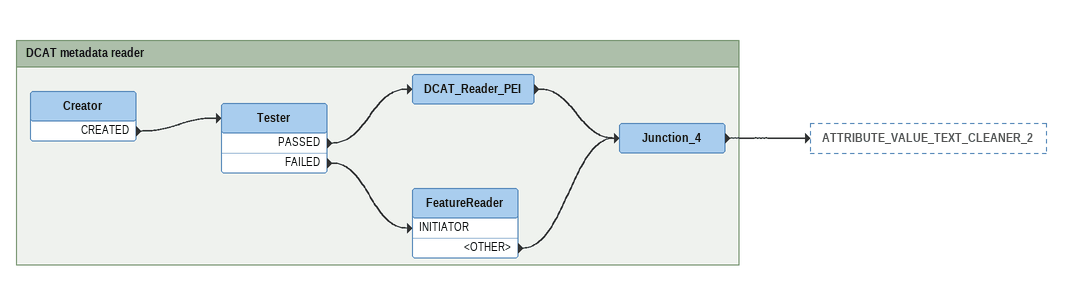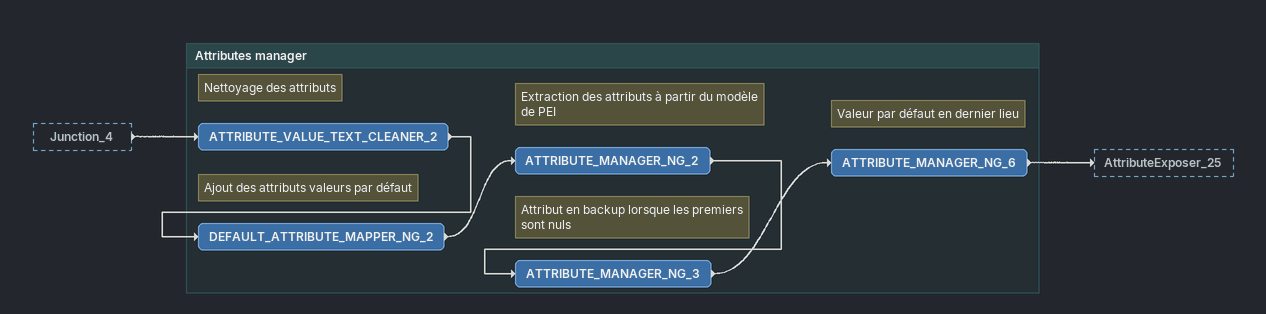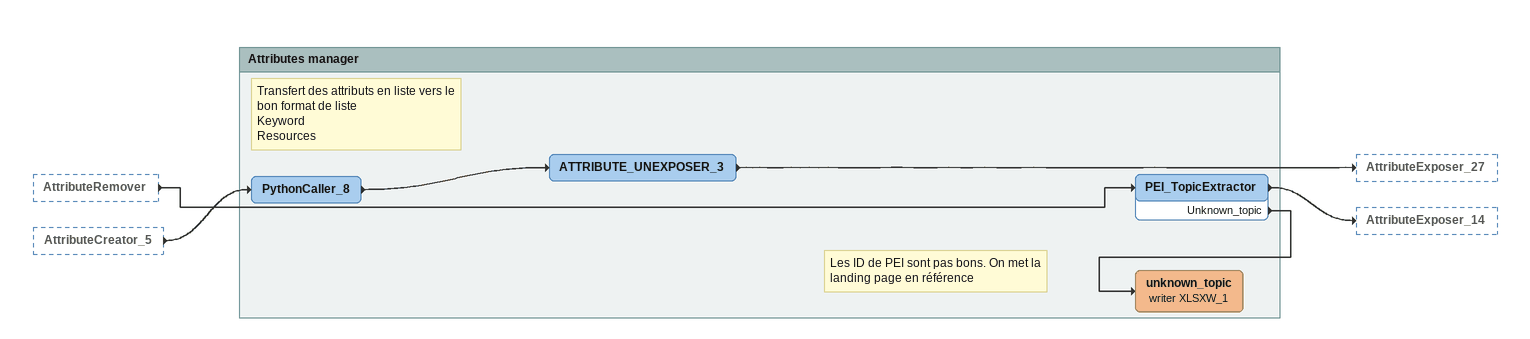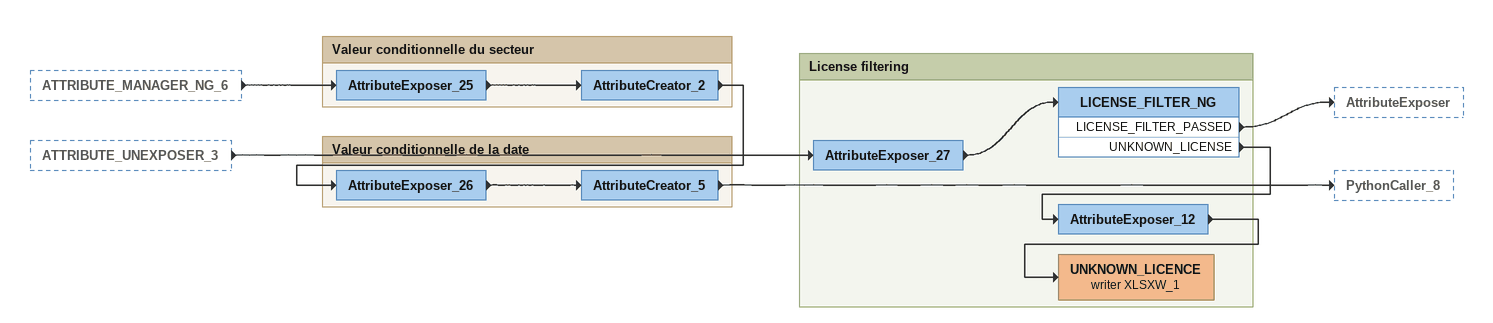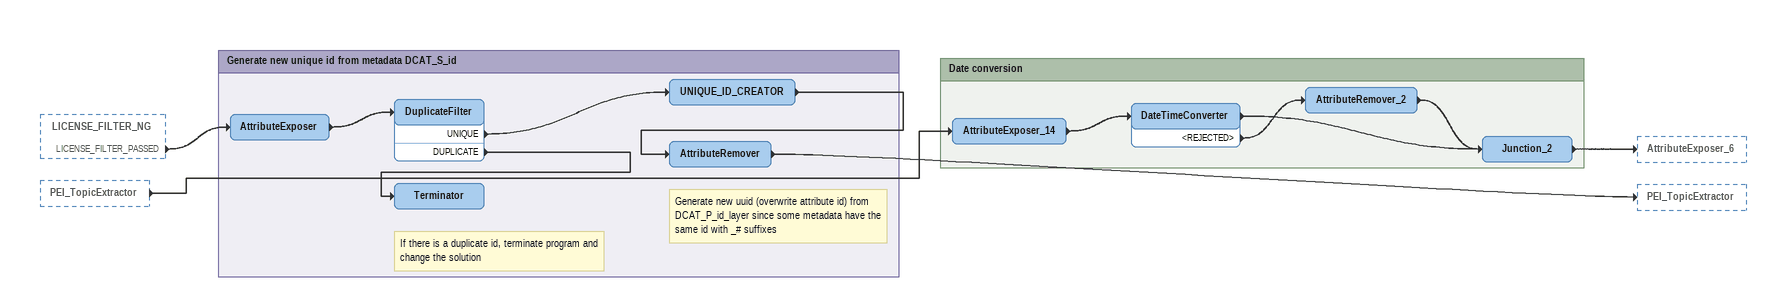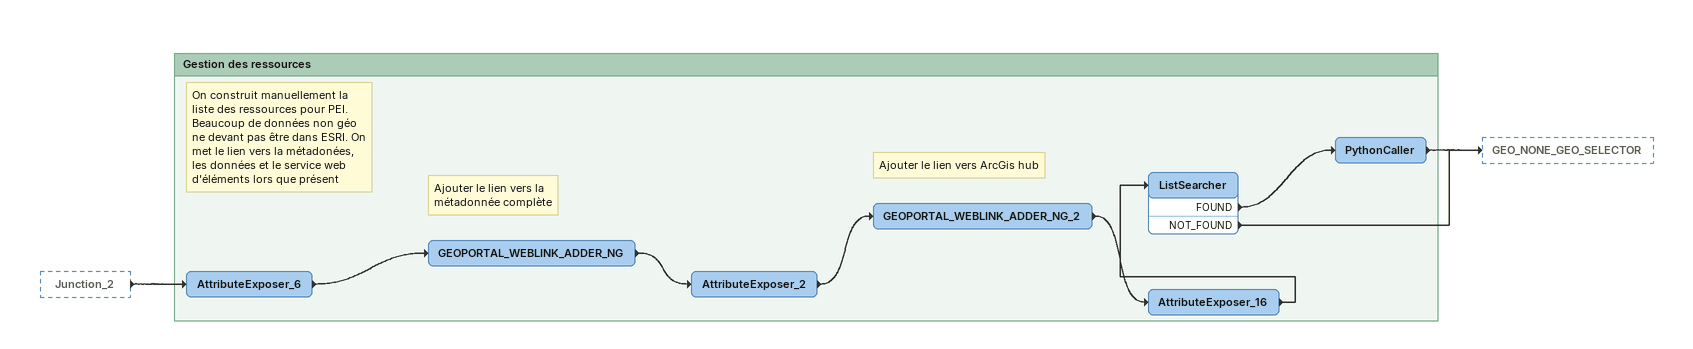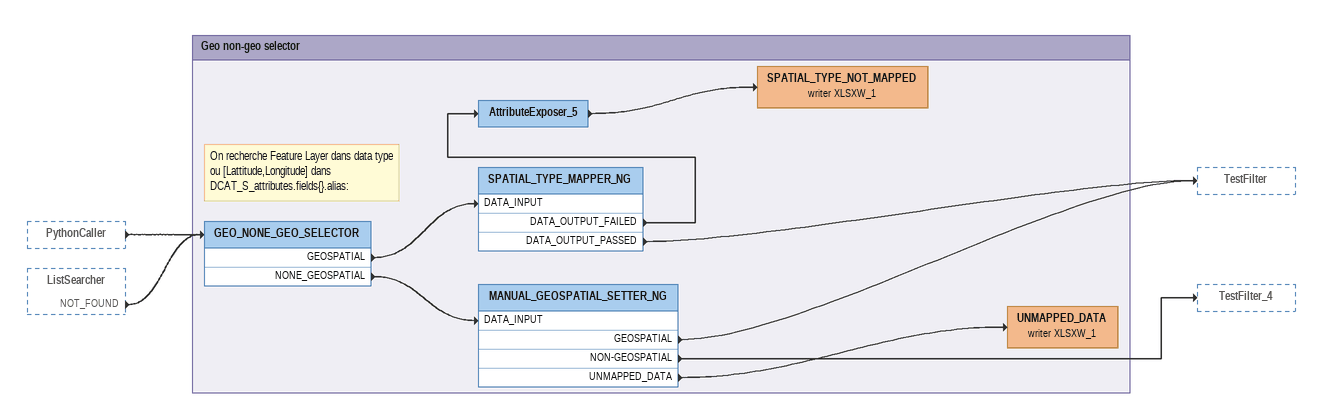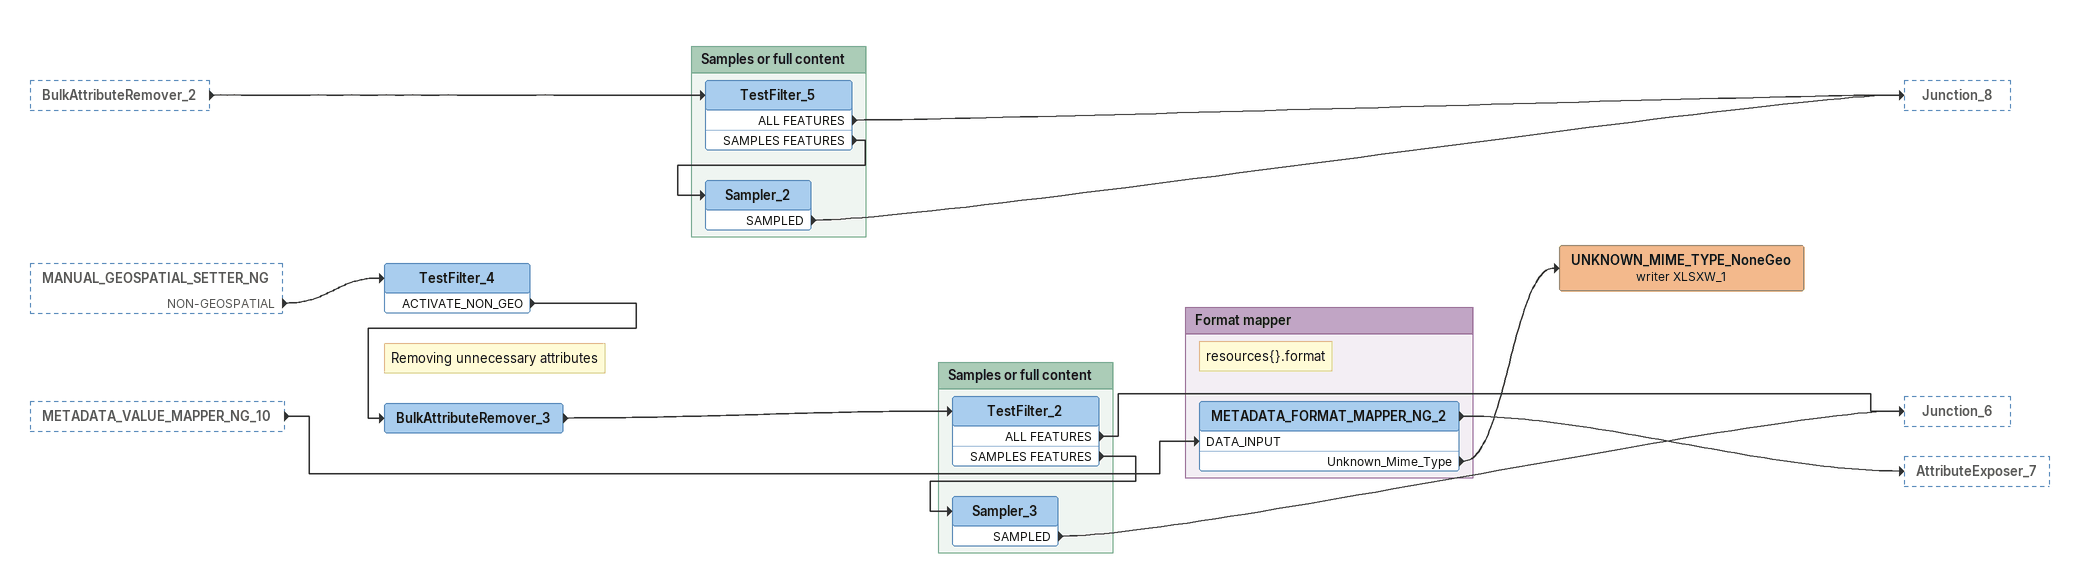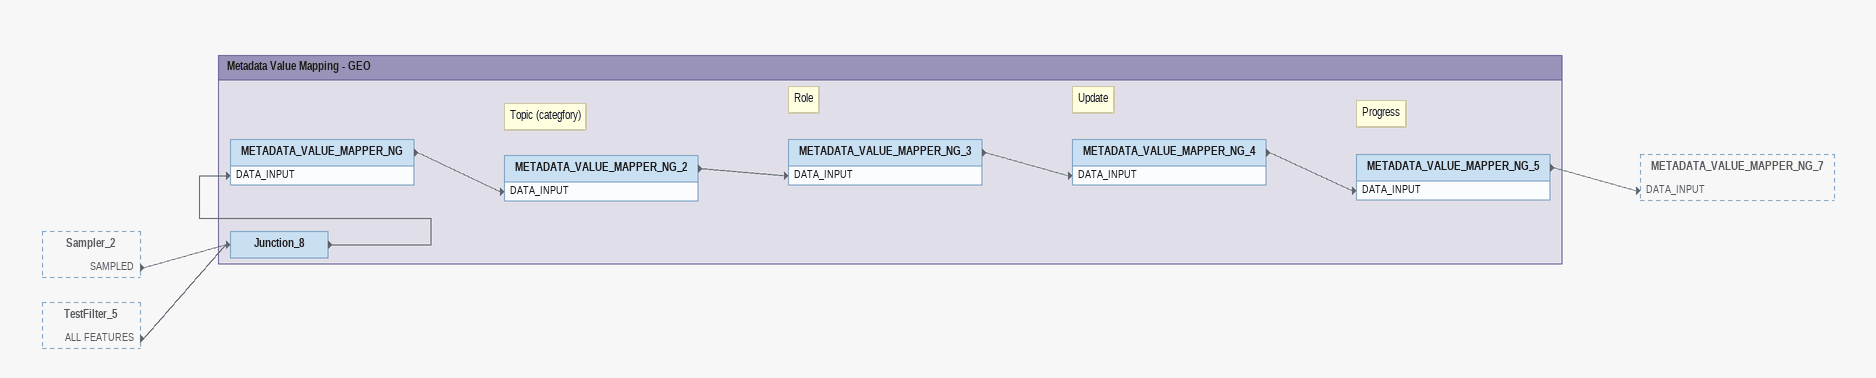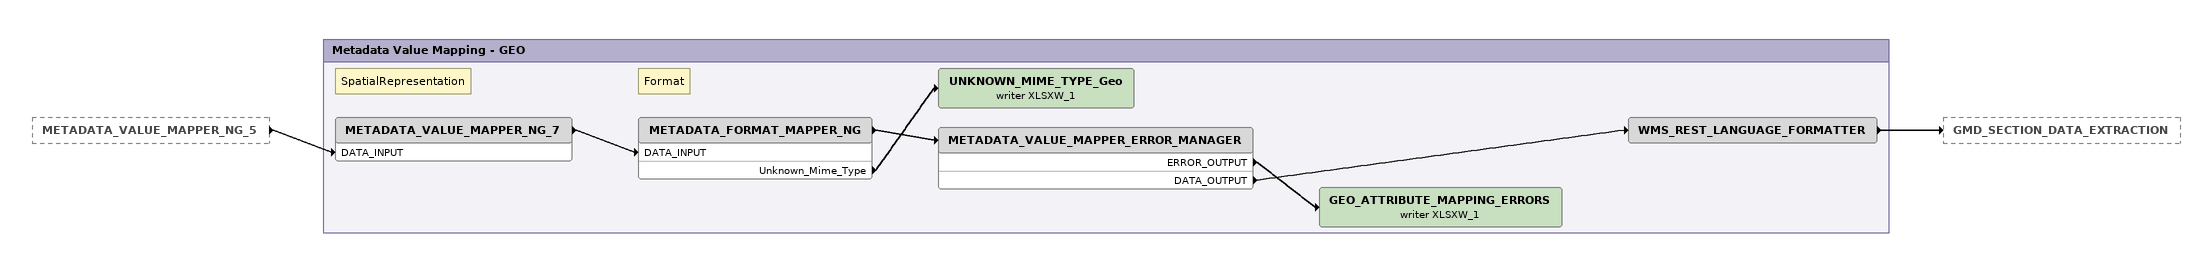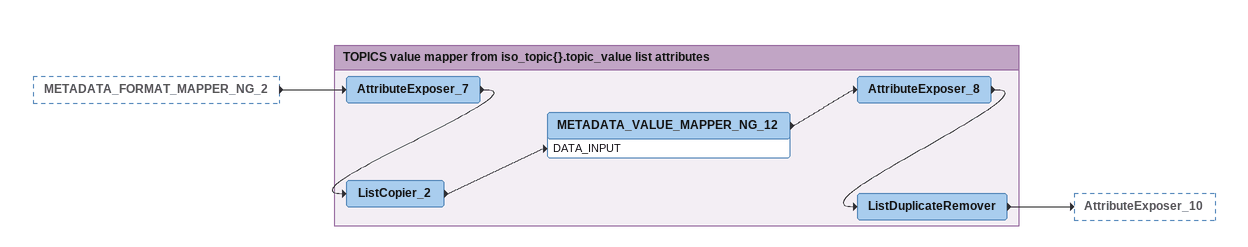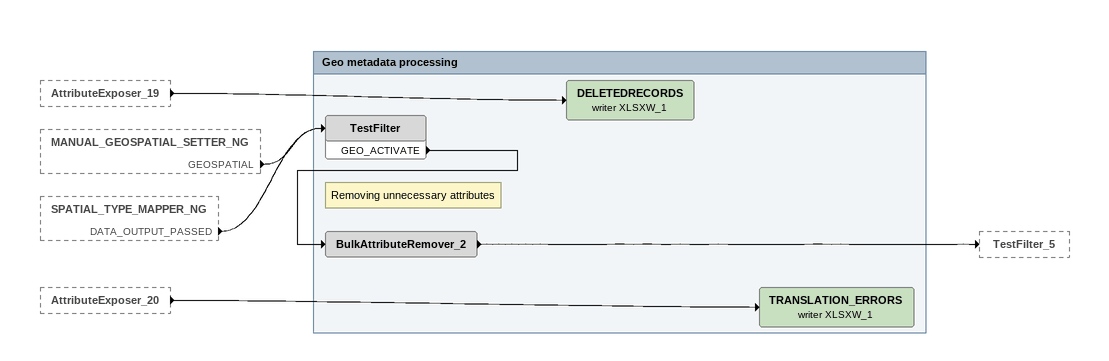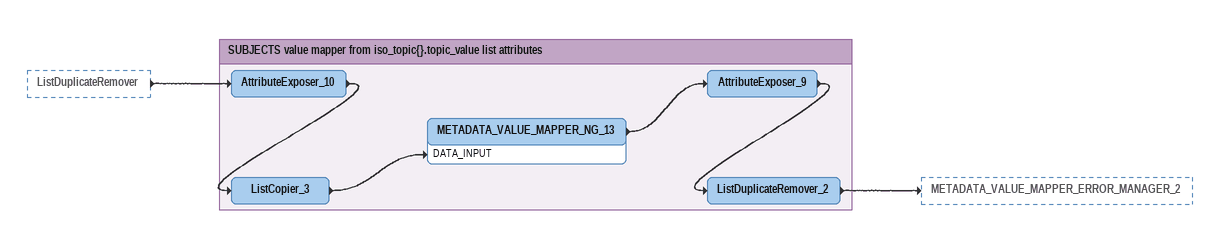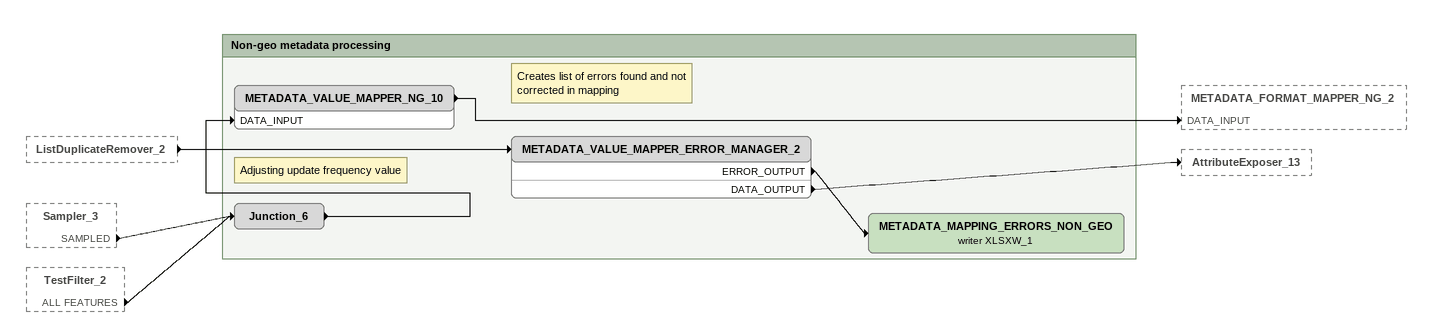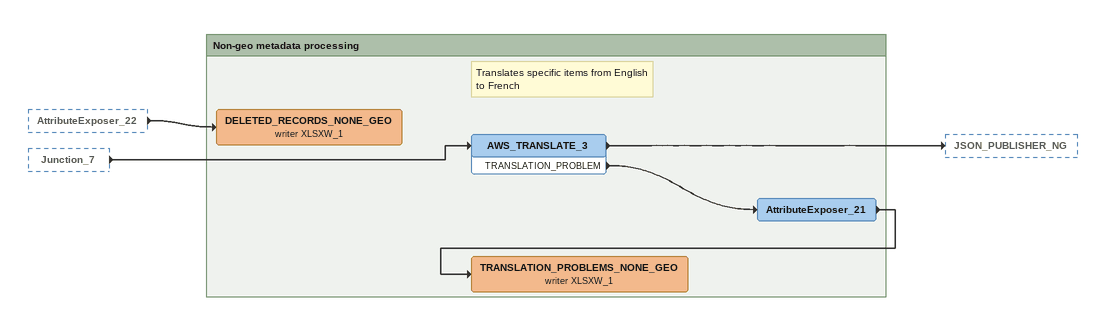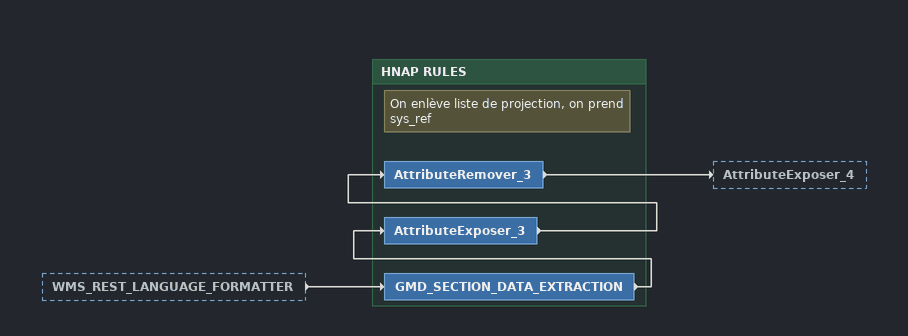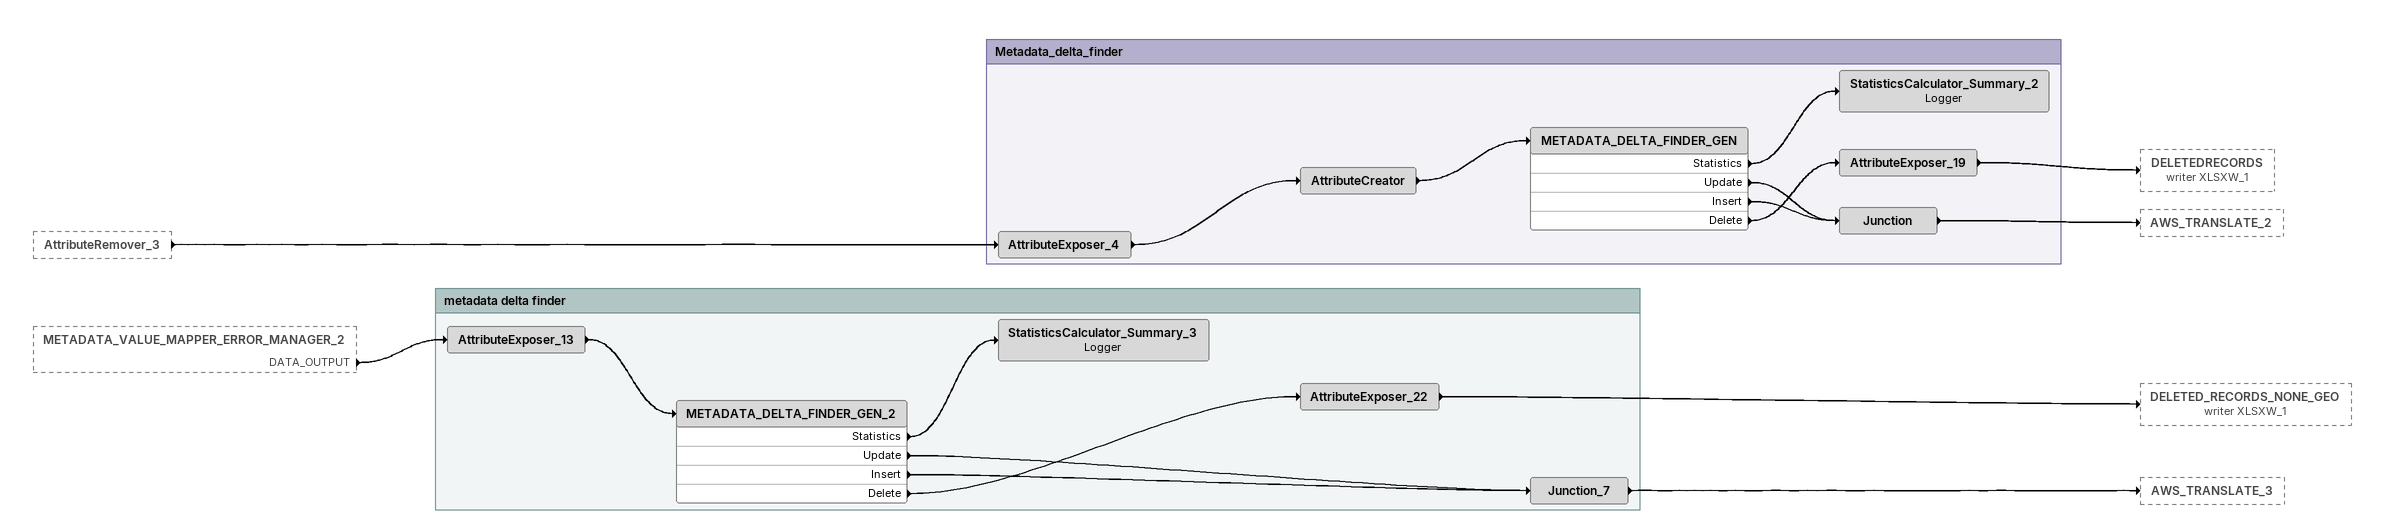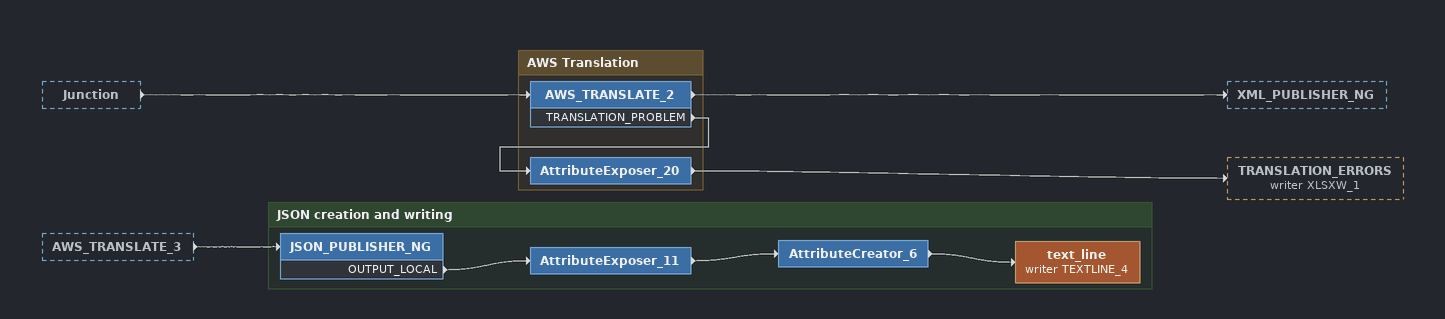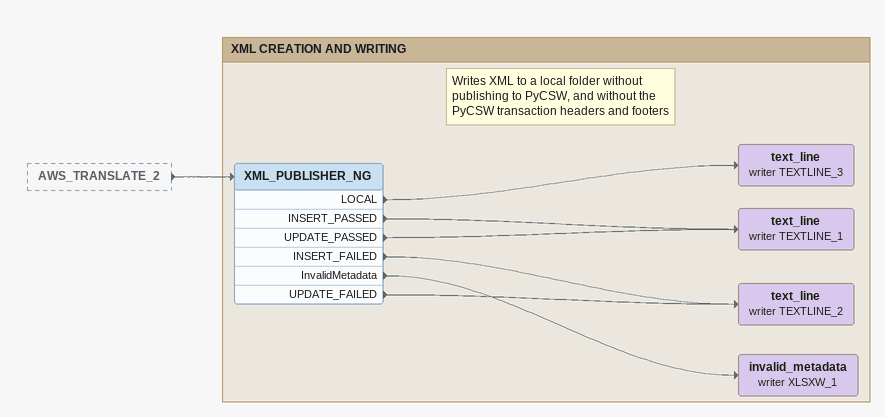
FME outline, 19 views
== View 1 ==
Bookmark: DCAT metadata reader
Creator
    CREATED -> Tester
Tester
    PASSED -> DCAT_Reader_PEI
    FAILED -> FeatureReader [INITIATOR]
DCAT_Reader_PEI
    -> Junction_4
FeatureReader
    <OTHER> -> Junction_4
Junction_4
    -> ATTRIBUTE_VALUE_TEXT_CLEANER_2

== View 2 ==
Junction_4 [outside]
    -> ATTRIBUTE_VALUE_TEXT_CLEANER_2

Bookmark: Attributes manager
Note: Nettoyage des attributs
ATTRIBUTE_VALUE_TEXT_CLEANER_2
    -> DEFAULT_ATTRIBUTE_MAPPER_NG_2
Note: Ajout des attributs valeurs par défaut
DEFAULT_ATTRIBUTE_MAPPER_NG_2
    -> ATTRIBUTE_MANAGER_NG_2
Note: Extraction des attributs à partir du modèle de PEI
ATTRIBUTE_MANAGER_NG_2
    -> ATTRIBUTE_MANAGER_NG_3
Note: Attribut en backup lorsque les premiers sont nuls
ATTRIBUTE_MANAGER_NG_3
    -> ATTRIBUTE_MANAGER_NG_6
Note: Valeur par défaut en dernier lieu
ATTRIBUTE_MANAGER_NG_6
    -> AttributeExposer_25

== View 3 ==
AttributeRemover [outside]
    -> PEI_TopicExtractor
AttributeCreator_5 [outside]
    -> PythonCaller_8

Bookmark: Attributes manager
Note: Transfert des attributs en liste vers le bon format de liste / Keyword / Resources
PythonCaller_8
    -> ATTRIBUTE_UNEXPOSER_3
Note: Les ID de PEI sont pas bons. On met la landing page en référence
ATTRIBUTE_UNEXPOSER_3
    -> AttributeExposer_27
PEI_TopicExtractor
    -> AttributeExposer_14
    Unknown_topic -> unknown_topic (writer XLSXW_1)
unknown_topic (writer XLSXW_1)

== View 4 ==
ATTRIBUTE_MANAGER_NG_6 [outside]
    -> AttributeExposer_25
ATTRIBUTE_UNEXPOSER_3 [outside]
    -> AttributeExposer_27

Bookmark: Valeur conditionnelle du secteur
AttributeExposer_25
    -> AttributeCreator_2
AttributeCreator_2
    -> AttributeExposer_26

Bookmark: Valeur conditionnelle de la date
AttributeExposer_26
    -> AttributeCreator_5
AttributeCreator_5
    -> PythonCaller_8

Bookmark: License filtering
AttributeExposer_27
    -> LICENSE_FILTER_NG
LICENSE_FILTER_NG
    LICENSE_FILTER_PASSED -> AttributeExposer
    UNKNOWN_LICENSE -> AttributeExposer_12
AttributeExposer_12
    -> UNKNOWN_LICENCE (writer XLSXW_1)
UNKNOWN_LICENCE (writer XLSXW_1)

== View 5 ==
LICENSE_FILTER_NG [outside]
    LICENSE_FILTER_PASSED -> AttributeExposer
PEI_TopicExtractor [outside]
    -> AttributeExposer_14

Bookmark: Generate new unique id from metadata DCAT_S_id
AttributeExposer
    -> DuplicateFilter
DuplicateFilter
    UNIQUE -> UNIQUE_ID_CREATOR
    DUPLICATE -> Terminator
UNIQUE_ID_CREATOR
    -> AttributeRemover
Note: Generate new uuid (overwrite attribute id) from DCAT_P_id_layer since some metadata have the same id with _# suffixes
AttributeRemover
    -> PEI_TopicExtractor
Note: If there is a duplicate id, terminate program and change the solution
Terminator

Bookmark: Date conversion
AttributeExposer_14
    -> DateTimeConverter
DateTimeConverter
    -> Junction_2
    <REJECTED> -> AttributeRemover_2
AttributeRemover_2
    -> Junction_2
Junction_2
    -> AttributeExposer_6

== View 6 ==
Junction_2 [outside]
    -> AttributeExposer_6

Bookmark: Gestion des ressources
AttributeExposer_6
    -> GEOPORTAL_WEBLINK_ADDER_NG
Note: On construit manuellement la liste des ressources pour PEI. Beaucoup de données non géo ne devant pas être dans ESRI. On met le lien vers la métadonées, les données et le service web d'éléments lors que présent
Note: Ajouter le lien vers la métadonnée complète
GEOPORTAL_WEBLINK_ADDER_NG
    -> AttributeExposer_2
AttributeExposer_2
    -> GEOPORTAL_WEBLINK_ADDER_NG_2
Note: Ajouter le lien vers ArcGis hub
GEOPORTAL_WEBLINK_ADDER_NG_2
    -> AttributeExposer_16
AttributeExposer_16
    -> ListSearcher
ListSearcher
    FOUND -> PythonCaller
    NOT_FOUND -> GEO_NONE_GEO_SELECTOR
PythonCaller
    -> GEO_NONE_GEO_SELECTOR

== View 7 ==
PythonCaller [outside]
    -> GEO_NONE_GEO_SELECTOR
ListSearcher [outside]
    NOT_FOUND -> GEO_NONE_GEO_SELECTOR

Bookmark: Geo non-geo selector
Note: On recherche Feature Layer dans data type ou [Lattitude,Longitude] dans DCAT_S_attributes.fields{}.alias:
GEO_NONE_GEO_SELECTOR
    GEOSPATIAL -> SPATIAL_TYPE_MAPPER_NG [DATA_INPUT]
    NONE_GEOSPATIAL -> MANUAL_GEOSPATIAL_SETTER_NG [DATA_INPUT]
SPATIAL_TYPE_MAPPER_NG
    DATA_OUTPUT_FAILED -> AttributeExposer_5
    DATA_OUTPUT_PASSED -> TestFilter
AttributeExposer_5
    -> SPATIAL_TYPE_NOT_MAPPED (writer XLSXW_1)
SPATIAL_TYPE_NOT_MAPPED (writer XLSXW_1)
MANUAL_GEOSPATIAL_SETTER_NG
    GEOSPATIAL -> TestFilter
    NON-GEOSPATIAL -> TestFilter_4
    UNMAPPED_DATA -> UNMAPPED_DATA (writer XLSXW_1)
UNMAPPED_DATA (writer XLSXW_1)

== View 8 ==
BulkAttributeRemover_2 [outside]
    -> TestFilter_5
MANUAL_GEOSPATIAL_SETTER_NG [outside]
    NON-GEOSPATIAL -> TestFilter_4
METADATA_VALUE_MAPPER_NG_10 [outside]
    -> METADATA_FORMAT_MAPPER_NG_2 [DATA_INPUT]
TestFilter_4
    ACTIVATE_NON_GEO -> BulkAttributeRemover_3
Note: Removing unnecessary attributes
BulkAttributeRemover_3
    -> TestFilter_2
UNKNOWN_MIME_TYPE_NoneGeo (writer XLSXW_1)

Bookmark: Samples or full content
TestFilter_5
    ALL FEATURES -> Junction_8
    SAMPLES FEATURES -> Sampler_2
Sampler_2
    SAMPLED -> Junction_8

Bookmark: Samples or full content
TestFilter_2
    ALL FEATURES -> Junction_6
    SAMPLES FEATURES -> Sampler_3
Sampler_3
    SAMPLED -> Junction_6

Bookmark: Format mapper
Note: resources{}.format
METADATA_FORMAT_MAPPER_NG_2
    Unknown_Mime_Type -> UNKNOWN_MIME_TYPE_NoneGeo (writer XLSXW_1)
    -> AttributeExposer_7

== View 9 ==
Sampler_2 [outside]
    SAMPLED -> Junction_8
TestFilter_5 [outside]
    ALL FEATURES -> Junction_8

Bookmark: Metadata Value Mapping - GEO
Junction_8
    -> METADATA_VALUE_MAPPER_NG [DATA_INPUT]
METADATA_VALUE_MAPPER_NG
    -> METADATA_VALUE_MAPPER_NG_2 [DATA_INPUT]
Note: Topic (categfory)
METADATA_VALUE_MAPPER_NG_2
    -> METADATA_VALUE_MAPPER_NG_3 [DATA_INPUT]
Note: Role
METADATA_VALUE_MAPPER_NG_3
    -> METADATA_VALUE_MAPPER_NG_4 [DATA_INPUT]
Note: Update
METADATA_VALUE_MAPPER_NG_4
    -> METADATA_VALUE_MAPPER_NG_5 [DATA_INPUT]
Note: Progress
METADATA_VALUE_MAPPER_NG_5
    -> METADATA_VALUE_MAPPER_NG_7 [DATA_INPUT]

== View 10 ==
METADATA_VALUE_MAPPER_NG_5 [outside]
    -> METADATA_VALUE_MAPPER_NG_7 [DATA_INPUT]

Bookmark: Metadata Value Mapping - GEO
Note: SpatialRepresentation
METADATA_VALUE_MAPPER_NG_7
    -> METADATA_FORMAT_MAPPER_NG [DATA_INPUT]
Note: Format
METADATA_FORMAT_MAPPER_NG
    Unknown_Mime_Type -> UNKNOWN_MIME_TYPE_Geo (writer XLSXW_1)
    -> METADATA_VALUE_MAPPER_ERROR_MANAGER
UNKNOWN_MIME_TYPE_Geo (writer XLSXW_1)
METADATA_VALUE_MAPPER_ERROR_MANAGER
    ERROR_OUTPUT -> GEO_ATTRIBUTE_MAPPING_ERRORS (writer XLSXW_1)
    DATA_OUTPUT -> WMS_REST_LANGUAGE_FORMATTER
WMS_REST_LANGUAGE_FORMATTER
    -> GMD_SECTION_DATA_EXTRACTION
GEO_ATTRIBUTE_MAPPING_ERRORS (writer XLSXW_1)

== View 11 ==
METADATA_FORMAT_MAPPER_NG_2 [outside]
    -> AttributeExposer_7

Bookmark: TOPICS value mapper from iso_topic{}.topic_value list attributes
AttributeExposer_7
    -> ListCopier_2
ListCopier_2
    -> METADATA_VALUE_MAPPER_NG_12 [DATA_INPUT]
METADATA_VALUE_MAPPER_NG_12
    -> AttributeExposer_8
AttributeExposer_8
    -> ListDuplicateRemover
ListDuplicateRemover
    -> AttributeExposer_10

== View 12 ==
AttributeExposer_19 [outside]
    -> DELETEDRECORDS (writer XLSXW_1)
MANUAL_GEOSPATIAL_SETTER_NG [outside]
    GEOSPATIAL -> TestFilter
SPATIAL_TYPE_MAPPER_NG [outside]
    DATA_OUTPUT_PASSED -> TestFilter
AttributeExposer_20 [outside]
    -> TRANSLATION_ERRORS (writer XLSXW_1)

Bookmark: Geo metadata processing
TestFilter
    GEO_ACTIVATE -> BulkAttributeRemover_2
Note: Removing unnecessary attributes
BulkAttributeRemover_2
    -> TestFilter_5
DELETEDRECORDS (writer XLSXW_1)
TRANSLATION_ERRORS (writer XLSXW_1)

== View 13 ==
ListDuplicateRemover [outside]
    -> AttributeExposer_10

Bookmark: SUBJECTS value mapper from iso_topic{}.topic_value list attributes
AttributeExposer_10
    -> ListCopier_3
ListCopier_3
    -> METADATA_VALUE_MAPPER_NG_13 [DATA_INPUT]
METADATA_VALUE_MAPPER_NG_13
    -> AttributeExposer_9
AttributeExposer_9
    -> ListDuplicateRemover_2
ListDuplicateRemover_2
    -> METADATA_VALUE_MAPPER_ERROR_MANAGER_2

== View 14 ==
ListDuplicateRemover_2 [outside]
    -> METADATA_VALUE_MAPPER_ERROR_MANAGER_2
Sampler_3 [outside]
    SAMPLED -> Junction_6
TestFilter_2 [outside]
    ALL FEATURES -> Junction_6

Bookmark: Non-geo metadata processing
Junction_6
    -> METADATA_VALUE_MAPPER_NG_10 [DATA_INPUT]
Note: Adjusting update frequency value
METADATA_VALUE_MAPPER_NG_10
    -> METADATA_FORMAT_MAPPER_NG_2 [DATA_INPUT]
Note: Creates list of errors found and not corrected in mapping
METADATA_VALUE_MAPPER_ERROR_MANAGER_2
    ERROR_OUTPUT -> METADATA_MAPPING_ERRORS_NON_GEO (writer XLSXW_1)
    DATA_OUTPUT -> AttributeExposer_13
METADATA_MAPPING_ERRORS_NON_GEO (writer XLSXW_1)

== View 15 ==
AttributeExposer_22 [outside]
    -> DELETED_RECORDS_NONE_GEO (writer XLSXW_1)
Junction_7 [outside]
    -> AWS_TRANSLATE_3

Bookmark: Non-geo metadata processing
DELETED_RECORDS_NONE_GEO (writer XLSXW_1)
Note: Translates specific items from English to French
AWS_TRANSLATE_3
    -> JSON_PUBLISHER_NG
    TRANSLATION_PROBLEM -> AttributeExposer_21
AttributeExposer_21
    -> TRANSLATION_PROBLEMS_NONE_GEO (writer XLSXW_1)
TRANSLATION_PROBLEMS_NONE_GEO (writer XLSXW_1)

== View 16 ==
WMS_REST_LANGUAGE_FORMATTER [outside]
    -> GMD_SECTION_DATA_EXTRACTION

Bookmark: HNAP RULES
GMD_SECTION_DATA_EXTRACTION
    -> AttributeExposer_3
AttributeExposer_3
    -> AttributeRemover_3
Note: On enlève liste de projection, on prend sys_ref
AttributeRemover_3
    -> AttributeExposer_4

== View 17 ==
AttributeRemover_3 [outside]
    -> AttributeExposer_4
METADATA_VALUE_MAPPER_ERROR_MANAGER_2 [outside]
    DATA_OUTPUT -> AttributeExposer_13

Bookmark: Metadata_delta_finder
AttributeExposer_4
    -> AttributeCreator
AttributeCreator
    -> METADATA_DELTA_FINDER_GEN
METADATA_DELTA_FINDER_GEN
    Statistics -> StatisticsCalculator_Summary_2
    Update -> Junction
    Insert -> Junction
    Delete -> AttributeExposer_19
StatisticsCalculator_Summary_2: Logger
AttributeExposer_19
    -> DELETEDRECORDS (writer XLSXW_1)
Junction
    -> AWS_TRANSLATE_2

Bookmark: metadata delta finder
AttributeExposer_13
    -> METADATA_DELTA_FINDER_GEN_2
METADATA_DELTA_FINDER_GEN_2
    Statistics -> StatisticsCalculator_Summary_3
    Update -> Junction_7
    Insert -> Junction_7
    Delete -> AttributeExposer_22
StatisticsCalculator_Summary_3: Logger
AttributeExposer_22
    -> DELETED_RECORDS_NONE_GEO (writer XLSXW_1)
Junction_7
    -> AWS_TRANSLATE_3

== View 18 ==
Junction [outside]
    -> AWS_TRANSLATE_2
AWS_TRANSLATE_3 [outside]
    -> JSON_PUBLISHER_NG

Bookmark: AWS Translation
AWS_TRANSLATE_2
    -> XML_PUBLISHER_NG
    TRANSLATION_PROBLEM -> AttributeExposer_20
AttributeExposer_20
    -> TRANSLATION_ERRORS (writer XLSXW_1)

Bookmark: JSON creation and writing
JSON_PUBLISHER_NG
    OUTPUT_LOCAL -> AttributeExposer_11
AttributeExposer_11
    -> AttributeCreator_6
AttributeCreator_6
    -> text_line (writer TEXTLINE_4)
text_line (writer TEXTLINE_4)

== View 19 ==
AWS_TRANSLATE_2 [outside]
    -> XML_PUBLISHER_NG

Bookmark: XML CREATION AND WRITING
XML_PUBLISHER_NG
    LOCAL -> text_line (writer TEXTLINE_3)
    INSERT_PASSED -> text_line (writer TEXTLINE_1)
    UPDATE_PASSED -> text_line (writer TEXTLINE_1)
    INSERT_FAILED -> text_line (writer TEXTLINE_2)
    InvalidMetadata -> invalid_metadata (writer XLSXW_1)
    UPDATE_FAILED -> text_line (writer TEXTLINE_2)
Note: Writes XML to a local folder without publishing to PyCSW, and without the PyCSW transaction headers and footers
text_line (writer TEXTLINE_3)
text_line (writer TEXTLINE_1)
text_line (writer TEXTLINE_2)
invalid_metadata (writer XLSXW_1)
